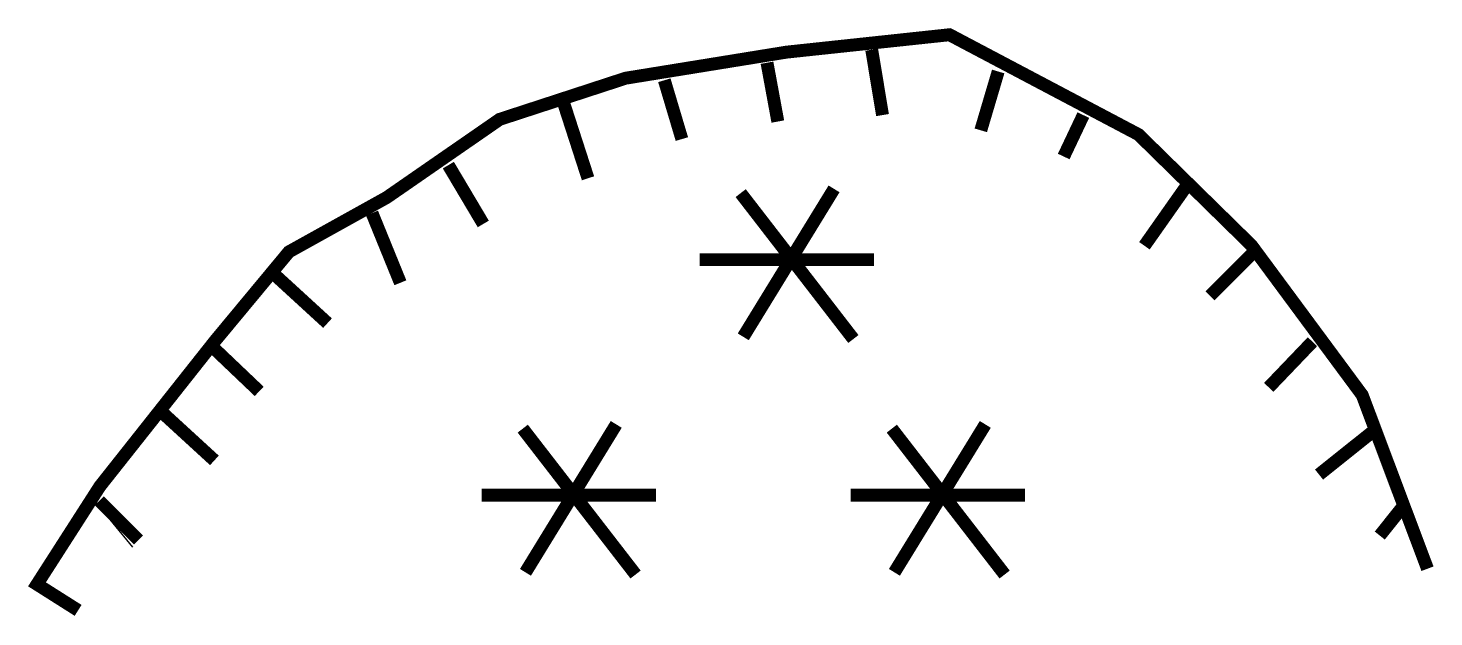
# Model space of a CAD drawing. Extents: x -0.1 to 10.8, y 0 to 4.5.
import ezdxf

# ---------------------------------------------------------------- set-up
doc = ezdxf.new("R2010")
doc.units = 0
doc.header["$MEASUREMENT"] = 0
doc.layers.get('0').update_dxf_attribs({"linetype": 'CONTINUOUS'})

msp = doc.modelspace()

# ---------------------------------------------------------------- linework, layer by layer
msp.add_line((0.437, 0.868), (0.74, 0.498))
at = {"const_width": 0.1}
for points in [[(0.319, 0.007), (0, 0.209), (0.488, 0.969), (0.488, 0.969), (1.381, 2.097), (1.954, 2.787), (2.712, 3.208), (3.588, 3.814), (4.565, 4.133), (5.812, 4.335), (7.076, 4.47), (8.542, 3.696), (9.418, 2.837), (10.277, 1.676), (10.783, 0.33)], [(6.473, 4.354), (6.557, 3.847)], [(5.661, 4.253), (5.745, 3.797)], [(4.865, 4.117), (5.001, 3.661)], [(7.454, 4.185), (7.319, 3.729)], [(4.087, 3.932), (4.273, 3.357)], [(8.114, 3.847), (7.962, 3.526)], [(3.19, 3.459), (3.461, 3.003)], [(5.457, 3.242), (6.331, 2.111)], [(6.181, 3.275), (5.477, 2.128)], [(8.909, 3.29), (8.588, 2.834)], [(2.598, 3.087), (2.818, 2.547)], [(5.139, 2.726), (6.49, 2.726)], [(9.417, 2.766), (9.096, 2.445)], [(1.847, 2.606), (2.253, 2.234)], [(1.368, 2.043), (1.723, 1.705)], [(9.891, 2.09), (9.552, 1.736)], [(0.97, 1.542), (1.376, 1.17)], [(3.767, 1.416), (4.642, 0.285)], [(4.492, 1.449), (3.788, 0.302)], [(6.629, 1.416), (7.504, 0.285)], [(7.354, 1.449), (6.649, 0.302)], [(10.365, 1.398), (9.942, 1.06)], [(0.483, 0.857), (0.787, 0.553)], [(3.449, 0.9), (4.801, 0.9)], [(6.311, 0.9), (7.663, 0.9)], [(10.616, 0.841), (10.413, 0.587)]]:
    msp.add_lwpolyline(points, dxfattribs=at)

doc.saveas('drawing.dxf')
